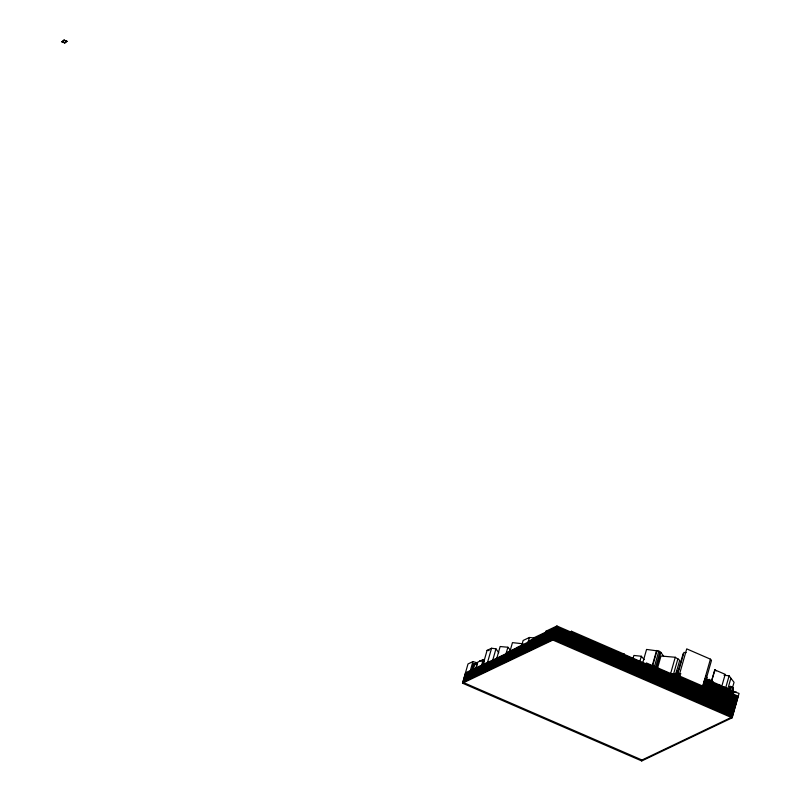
<?xml version="1.0" encoding="UTF-8"?>
<svg xmlns="http://www.w3.org/2000/svg" width="801" height="801" viewBox="0 0 801 801"><rect width="100%" height="100%" fill="white"/><g stroke="black" fill="none" stroke-linecap="round" stroke-linejoin="round"><path stroke-width="1.2" d="M475.964 664.46L476.465 662.617L472.91 661.606L468.004 663.949L462.517 683.183L641.731 760.95L732.124 717.826L739.073 693.426L731.683 690.903M61.927 41.862L64.13 40.05L66.863 41.422L64.741 42.954L61.927 41.862L64.13 40.05M64.741 42.954L66.944 41.141M470.367 670.517L472.91 661.606M473.471 664.179L471.869 669.806L473.311 670.067L474.562 663.659L473.471 664.179L474.913 664.44L474.562 663.659M477.286 663.839L477.036 663.288L473.651 664.9L472.6 670.667M475.834 664.84L476.465 662.617M477.036 663.288L475.954 668.525L477.827 662.097L483.243 659.513L484.495 659.794L482.893 665.421L481.641 665.14L483.243 659.513M498.763 652.745L495.969 648.84L491.574 648.239L487.078 650.382L483.063 664.47L485.156 664.68M487.559 662.317L491.574 648.239M487.509 663.158L487.779 662.217L465.461 672.86M492.625 660.575L495.969 648.84M496.59 658.983L500.134 646.527L507.884 647.238L510.918 650.692M505.631 655.168L507.884 647.238M506.062 654.307L506.532 652.665L516.795 647.769M509.756 652.124L512.46 642.632L523.003 643.794M516.595 648.47L516.855 647.528L556.114 628.805L735.328 706.562M521.791 645.175L523.133 640.48L529.431 637.476L534.317 637.976M528.089 642.172L529.431 637.476M533.716 637.866L533.456 638.808L534.137 639.158L534.407 638.217L533.716 637.866L556.655 626.923L735.869 704.69M546.092 631.148L546.382 632.5L546.092 631.148L556.925 625.981L736.129 703.749M462.517 683.183L552.91 640.059L556.925 625.981M571.233 632.199L571.503 631.258L624.41 654.217L624.139 655.148L622.237 654.958M632.93 658.833L633.891 655.458L641.321 656.249L644.184 659.613M639.719 661.876L641.321 656.249M642.622 663.288L646.567 649.431L658.843 651.093L660.865 652.374L663.809 656.5M645.896 664.59L646.357 662.948L671.418 673.821M652.314 665.461L656.59 650.452M652.655 665.891L656.93 650.883M654.237 667.253L658.843 651.093M655.659 667.233L659.934 652.224M656.259 668.535L660.865 652.374M657.471 668.394L660.995 655.999L675.263 657.271L679.719 660.304L675.553 674.943M641.731 760.95L642.002 760.009L732.394 716.885L553.181 639.128L462.788 682.252L642.002 760.009M670.457 674.172L675.263 657.271M671.218 674.522L671.488 673.591L736.67 701.866M672.339 675.073L672.61 674.142L680.039 675.664L679.769 676.595M673.471 674.342L677.966 658.572M673.901 674.993L674.162 674.062L679.849 675.253M675.043 675.263L675.313 674.322M675.433 675.884L675.704 674.943M678.567 675.053L678.837 674.112L676.815 673.641L676.555 674.582L674.953 674.312M676.545 675.133L676.284 676.294L678.557 676.655L678.928 675.113M677.426 673.16L677.155 674.102L676.424 673.981L676.695 673.04L680.91 673.821M677.526 673.401L683.203 653.486M677.946 673.501L683.954 652.425L686.137 652.615M678.227 673.591L677.956 674.532L679.518 674.812L679.779 673.871L676.024 673.22M679.048 675.814L686.727 648.88L710.427 659.163L711.508 660.344L706.172 679.088M702.747 686.097L710.427 659.163M706.562 679.849L707.173 677.706L705.771 676.064M708.845 680.309L709.115 679.368L713.04 681.651M712.77 682.582L711.438 681.521L714.752 669.876L725.205 674.322L721.881 685.966L704.89 678.587L705.971 679.779M714.963 669.886L711.438 681.521M723.393 687.669L723.663 686.737L730.292 689.611L730.162 690.712M724.044 675.203L729.11 675.814L725.746 687.638L723.714 687.398M727.839 688.9L730.872 678.247L729.11 675.814M730.152 686.387L728.93 692.304L730.902 686.717L730.152 686.387L730.902 686.717M728.93 692.304L730.532 686.677M731.093 686.797L729.481 692.424L730.182 693.205L731.563 693.326L733.165 687.699L731.093 686.797L733.165 687.699M731.693 690.582L734.046 682.302L730.872 678.247M732.845 691.734L733.446 689.621L732.284 688.179M733.676 691.083L732.875 693.896L730.882 693.716M708.585 680.6L709.115 679.368M528.36 641.231L556.385 627.864L735.598 705.621M506.332 653.366L555.854 629.736L735.068 707.503M487.709 662.447L506.262 653.596M465.191 673.801L555.584 630.677L734.797 708.444M464.93 674.742L555.313 631.619L734.527 709.376M464.66 675.674L555.053 632.56L734.257 710.317M464.39 676.615L554.783 633.491L733.996 711.258M464.129 677.556L554.512 634.432L733.726 712.199M463.859 678.497L554.242 635.373L733.456 713.13M463.589 679.428L553.982 636.304L733.195 714.071M463.328 680.369L553.711 637.246L732.925 715.013M463.058 681.311L553.441 638.187L732.655 715.954M569.901 632.019L571.503 631.258M734.647 692.615L736.189 691.884M721.731 686.727L723.663 686.737M677.886 673.731L680.059 673.921M731.423 691.844L733.406 692.014L704.62 679.528M487.078 650.382L489.161 650.602M622.507 654.017L624.41 654.217M622.437 654.247L624.339 654.447L646.097 663.889M718.777 685.195L723.593 686.968M676.815 673.641L675.213 673.371L674.772 674.662L679.048 675.633M672.67 674.502L678.827 675.714L736.94 700.935M679.308 674.692L675.043 673.721L675.714 674.382M479.849 660.635L482.182 661.286M64.05 40.33L66.863 41.422M62.007 41.582L64.821 42.673M704.349 680.47L733.135 692.955M704.089 681.401L738.272 696.239M703.819 682.342L738.001 697.18M703.548 683.283L737.741 698.112M703.288 684.224L737.471 699.053M703.018 685.155L737.2 699.994M665.991 672.079L668.334 673.09M646.157 663.649L736.399 702.807M552.91 640.059L732.124 717.826M676.264 671.268L678.377 672.279M672.61 674.142L673.421 674.522M714.752 669.876L716.094 670.948M676.444 670.367L677.846 672.089M473.651 664.9L473.942 665.971M718.847 684.955L718.577 685.896L719.608 686.026L719.869 685.095L718.847 684.955"/></g></svg>
